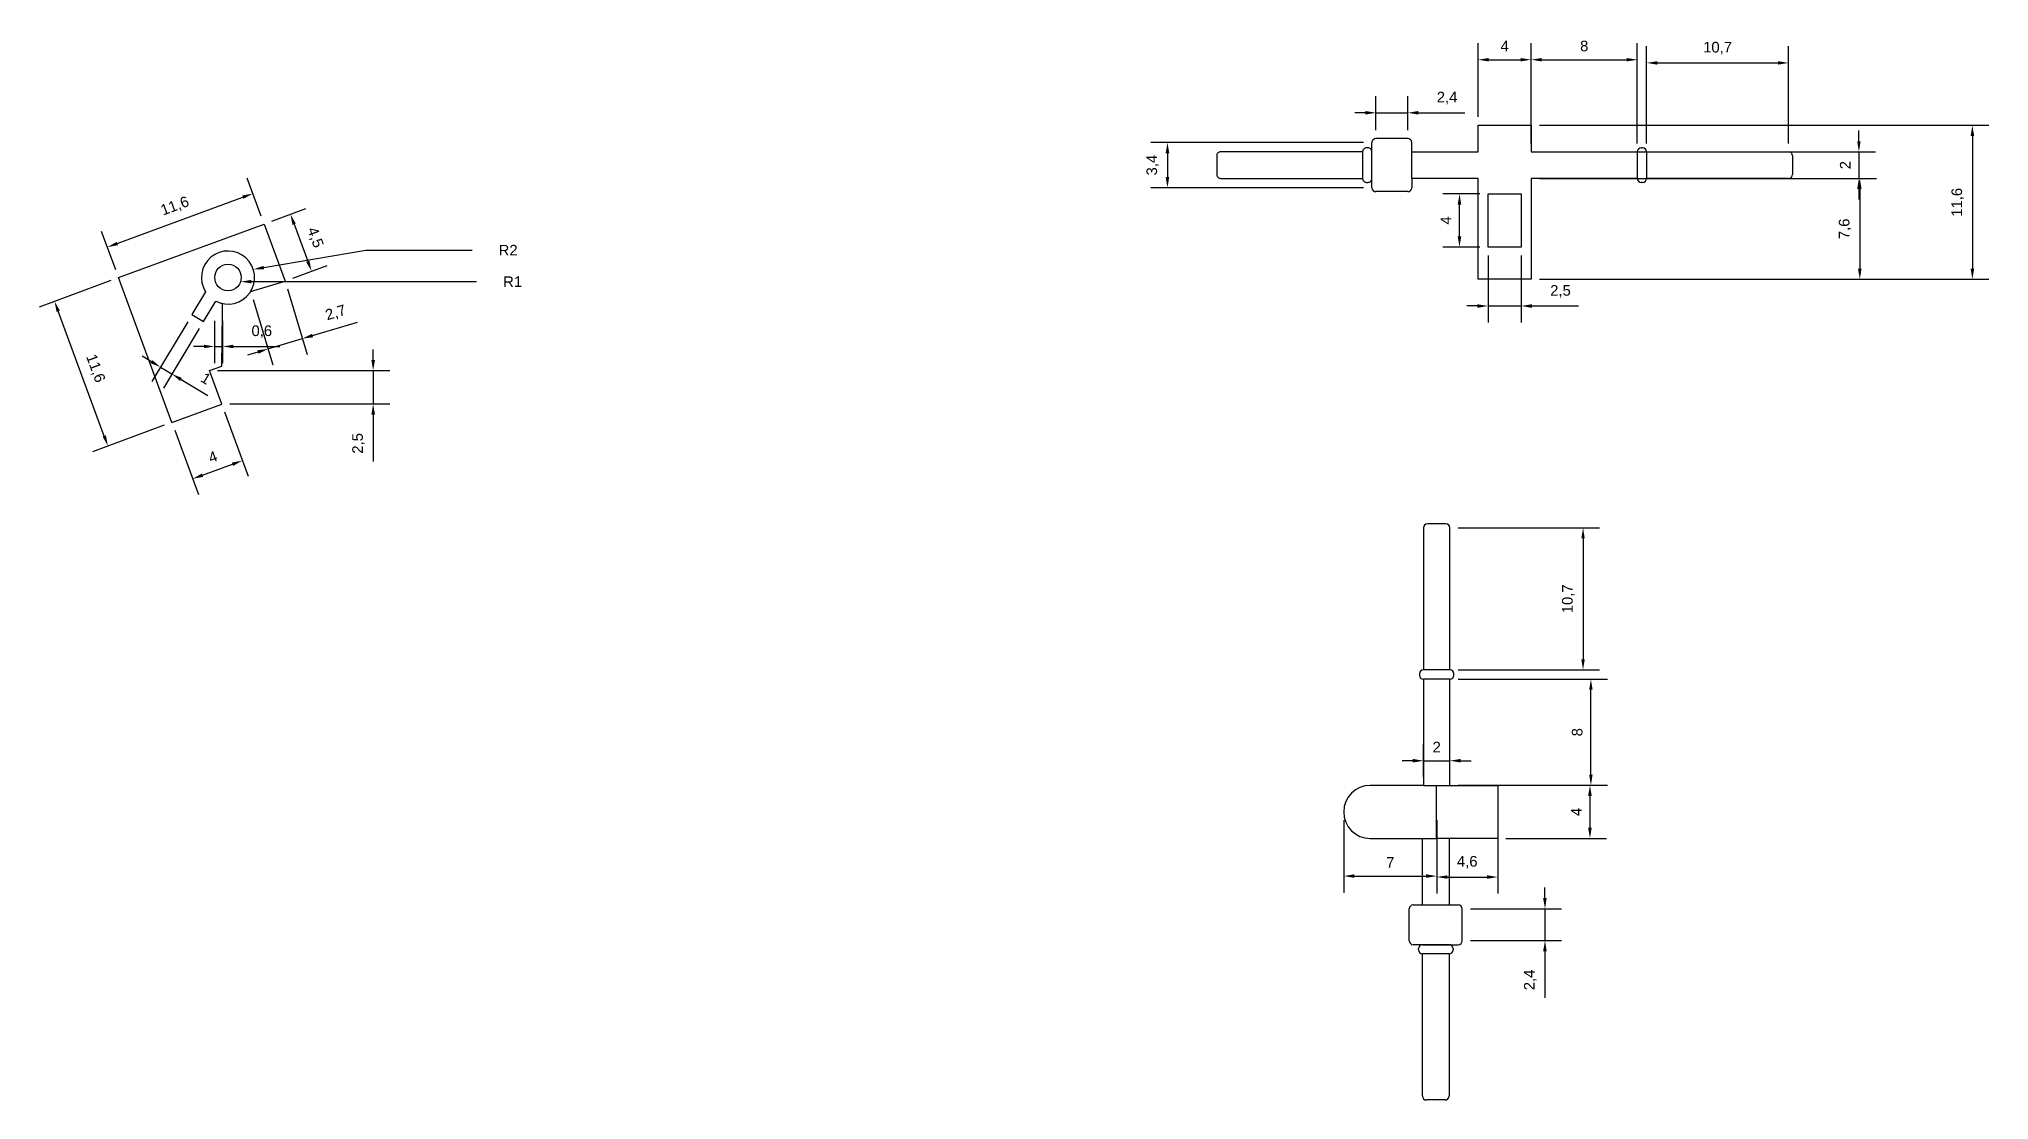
# Model space of a CAD drawing. Header units: centimetres. Extents: x 37 to 184, y 10 to 90.
import ezdxf
from ezdxf import colors
from ezdxf.entities.mleader import LeaderData, LeaderLine
from ezdxf.math import Vec2, Vec3

# ---------------------------------------------------------------- set-up
doc = ezdxf.new("R2010")
doc.units = ezdxf.units.CM
doc.header["$LTSCALE"] = 0.2
doc.layers.get('Defpoints').update_dxf_attribs({"color": 173})
doc.layers.add('Cotare', color=131, linetype='Continuous')
doc.layers.add('Ghidon 2D', color=254, linetype='Continuous')
doc.styles.get("Standard").update_dxf_attribs({"font": 'arial.ttf'})
doc.dimstyles.new('ISO-25', dxfattribs={"dimtxt": 0.8, "dimasz": 0.8, "dimexe": 1.25, "dimexo": 0.625, "dimtad": 1, "dimtxsty": 'Standard', "dimcen": 2.5, "dimadec": 0, "dimazin": 0, "dimtfac": 1, "dimtmove": 0, "dimatfit": 3, "dimfxl": 1, "dimarcsym": 0})

# ---------------------------------------------------------------- blocks, each defined once
blk = doc.blocks.new('*D2')
at = {"layer": 'Cotare', "color": 0, "lineweight": -2, "transparency": 16777216}
for p, q in [((53.88, 76.95), (52.82, 79.83)), ((43.04, 74.9), (52.5, 78.38)), ((42.92, 72.91), (41.86, 75.79))]:
    blk.add_line(p, q, dxfattribs=at)
at = {"layer": 'Cotare', "color": 0, "transparency": 16777216}
for points in [[(52.46, 78.51), (52.55, 78.26), (53.25, 78.66)], [(42.99, 75.02), (43.09, 74.77), (42.29, 74.62)]]:
    blk.add_solid(points, dxfattribs=at)
at = {"layer": 'Defpoints', "color": 0, "transparency": 16777216}
for p in [(53.25, 78.66), (54.1, 76.36), (43.14, 72.32)]:
    blk.add_point(p, dxfattribs=at)
at = {"layer": 'Cotare', "color": 0, "transparency": 16777216, "insert": (47.39, 77.68), "char_height": 0.8, "attachment_point": 5, "rotation": 20.2346}
blk.add_mtext('11,6', dxfattribs=at)
blk = doc.blocks.new('*D3')
at = {"layer": 'Cotare', "color": 0, "lineweight": -2, "transparency": 16777216}
for p, q in [((42.55, 72.11), (37.14, 70.11)), ((42.05, 60.39), (38.59, 69.79)), ((46.57, 61.21), (41.16, 59.21))]:
    blk.add_line(p, q, dxfattribs=at)
at = {"layer": 'Cotare', "color": 0, "transparency": 16777216}
for points in [[(38.71, 69.84), (38.46, 69.75), (38.31, 70.54)], [(42.18, 60.44), (41.93, 60.35), (42.33, 59.64)]]:
    blk.add_solid(points, dxfattribs=at)
at = {"layer": 'Defpoints', "color": 0, "transparency": 16777216}
for p in [(43.14, 72.32), (38.31, 70.54), (47.15, 61.42)]:
    blk.add_point(p, dxfattribs=at)
at = {"layer": 'Cotare', "color": 0, "transparency": 16777216, "insert": (41.36, 65.48), "char_height": 0.8, "attachment_point": 5, "rotation": 290.2346}
blk.add_mtext('11,6', dxfattribs=at)
blk = doc.blocks.new('*D4')
at = {"layer": 'Cotare', "color": 0, "lineweight": -2, "transparency": 16777216}
for p, q in [((62.32, 66.12), (62.32, 66.92)), ((50.6, 65.32), (63.57, 65.32)), ((62.32, 65.32), (62.32, 62.81)), ((51.53, 62.81), (63.57, 62.81)), ((62.32, 62.01), (62.32, 58.48))]:
    blk.add_line(p, q, dxfattribs=at)
at = {"layer": 'Cotare', "color": 0, "transparency": 16777216}
for points in [[(62.19, 66.12), (62.46, 66.12), (62.32, 65.32)], [(62.19, 62.01), (62.46, 62.01), (62.32, 62.81)]]:
    blk.add_solid(points, dxfattribs=at)
at = {"layer": 'Defpoints', "color": 0, "transparency": 16777216}
for p in [(49.98, 65.32), (50.91, 62.81), (62.32, 62.81)]:
    blk.add_point(p, dxfattribs=at)
at = {"layer": 'Cotare', "color": 0, "transparency": 16777216, "insert": (61.22, 59.84), "char_height": 0.8, "attachment_point": 5, "rotation": 90}
blk.add_mtext('2,5', dxfattribs=at)
blk = doc.blocks.new('*D6')
at = {"layer": 'Cotare', "color": 0, "lineweight": -2, "transparency": 16777216}
for p, q in [((54.68, 76.58), (57.26, 77.54)), ((56.36, 76.35), (57.4, 73.56)), ((56.28, 72.29), (58.85, 73.24))]:
    blk.add_line(p, q, dxfattribs=at)
at = {"layer": 'Cotare', "color": 0, "transparency": 16777216}
for points in [[(56.49, 76.4), (56.24, 76.3), (56.09, 77.1)], [(57.52, 73.6), (57.27, 73.51), (57.68, 72.81)]]:
    blk.add_solid(points, dxfattribs=at)
at = {"layer": 'Defpoints', "color": 0, "transparency": 16777216}
for p in [(54.1, 76.36), (55.69, 72.07), (57.68, 72.81)]:
    blk.add_point(p, dxfattribs=at)
at = {"layer": 'Cotare', "color": 0, "transparency": 16777216, "insert": (57.92, 75.34), "char_height": 0.8, "attachment_point": 5, "rotation": 290.3284}
blk.add_mtext('4,5', dxfattribs=at)
blk = doc.blocks.new('*D7')
at = {"layer": 'Cotare', "color": 0, "lineweight": -2, "transparency": 16777216}
for p, q in [((48.35, 69), (45.65, 64.51)), ((49.2, 68.49), (46.51, 64)), ((45.61, 65.99), (44.92, 66.4)), ((46.3, 65.58), (47.15, 65.07)), ((47.84, 64.66), (49.85, 63.45))]:
    blk.add_line(p, q, dxfattribs=at)
at = {"layer": 'Cotare', "color": 0, "transparency": 16777216}
for points in [[(45.68, 66.11), (45.54, 65.88), (46.3, 65.58)], [(47.91, 64.77), (47.77, 64.54), (47.15, 65.07)]]:
    blk.add_solid(points, dxfattribs=at)
at = {"layer": 'Defpoints', "color": 0, "transparency": 16777216}
for p in [(48.67, 69.54), (49.53, 69.03), (47.15, 65.07)]:
    blk.add_point(p, dxfattribs=at)
at = {"layer": 'Cotare', "color": 0, "transparency": 16777216, "insert": (49.72, 64.73), "char_height": 0.8, "attachment_point": 5, "rotation": 329.078}
blk.add_mtext('1', dxfattribs=at)
blk = doc.blocks.new('*D8')
at = {"layer": 'Cotare', "color": 0, "lineweight": -2, "transparency": 16777216}
for p, q in [((50.37, 69.06), (50.37, 65.89)), ((50.98, 69.06), (50.98, 65.89)), ((49.57, 67.14), (48.77, 67.14)), ((50.37, 67.14), (50.98, 67.14)), ((51.78, 67.14), (55.28, 67.14))]:
    blk.add_line(p, q, dxfattribs=at)
at = {"layer": 'Cotare', "color": 0, "transparency": 16777216}
for points in [[(49.57, 67.27), (49.57, 67.01), (50.37, 67.14)], [(51.78, 67.27), (51.78, 67.01), (50.98, 67.14)]]:
    blk.add_solid(points, dxfattribs=at)
at = {"layer": 'Defpoints', "color": 0, "transparency": 16777216}
for p in [(50.37, 69.68), (50.98, 69.68), (50.98, 67.14)]:
    blk.add_point(p, dxfattribs=at)
at = {"layer": 'Cotare', "color": 0, "transparency": 16777216, "insert": (53.93, 68.25), "char_height": 0.8, "width": 1.9236, "attachment_point": 5}
blk.add_mtext('0,6', dxfattribs=at)
blk = doc.blocks.new('*D9')
at = {"layer": 'Cotare', "color": 0, "lineweight": -2, "transparency": 16777216}
for p, q in [((53.27, 70.69), (54.75, 65.75)), ((55.87, 71.47), (57.35, 66.53)), ((54.39, 66.95), (56.99, 67.73)), ((57.76, 67.96), (61.13, 68.97)), ((53.63, 66.72), (52.86, 66.49))]:
    blk.add_line(p, q, dxfattribs=at)
at = {"layer": 'Cotare', "color": 0, "transparency": 16777216}
for points in [[(57.72, 68.09), (57.8, 67.83), (56.99, 67.73)], [(53.59, 66.85), (53.67, 66.59), (54.39, 66.95)]]:
    blk.add_solid(points, dxfattribs=at)
at = {"layer": 'Defpoints', "color": 0, "transparency": 16777216}
for p in [(55.69, 72.07), (53.09, 71.29), (56.99, 67.73)]:
    blk.add_point(p, dxfattribs=at)
at = {"layer": 'Cotare', "color": 0, "transparency": 16777216, "insert": (59.51, 69.64), "char_height": 0.8, "width": 1.9372, "attachment_point": 5, "rotation": 16.7163}
blk.add_mtext('2,7', dxfattribs=at)
blk = doc.blocks.new('*D10')
at = {"layer": 'Cotare', "color": 0, "lineweight": -2, "transparency": 16777216}
for p, q in [((51.12, 62.21), (52.9, 57.37)), ((47.37, 60.84), (49.15, 55.99)), ((49.47, 57.44), (51.72, 58.27))]:
    blk.add_line(p, q, dxfattribs=at)
at = {"layer": 'Cotare', "color": 0, "transparency": 16777216}
for points in [[(49.42, 57.57), (49.51, 57.32), (48.72, 57.17)], [(51.67, 58.39), (51.77, 58.14), (52.47, 58.54)]]:
    blk.add_solid(points, dxfattribs=at)
at = {"layer": 'Defpoints', "color": 0, "transparency": 16777216}
for p in [(50.91, 62.8), (47.15, 61.42), (52.47, 58.54)]:
    blk.add_point(p, dxfattribs=at)
at = {"layer": 'Cotare', "color": 0, "transparency": 16777216, "insert": (50.24, 58.82), "char_height": 0.8, "attachment_point": 5, "rotation": 20.1414}
blk.add_mtext('4', dxfattribs=at)
blk = doc.blocks.new('*D11')
at = {"layer": 'Cotare', "color": 0, "lineweight": -2, "transparency": 16777216}
for p, q in [((149.6, 82.43), (149.6, 89.99)), ((157.6, 82.43), (157.6, 89.99)), ((150.4, 88.74), (156.8, 88.74))]:
    blk.add_line(p, q, dxfattribs=at)
at = {"layer": 'Cotare', "color": 0, "transparency": 16777216}
for points in [[(150.4, 88.87), (150.4, 88.61), (149.6, 88.74)], [(156.8, 88.87), (156.8, 88.61), (157.6, 88.74)]]:
    blk.add_solid(points, dxfattribs=at)
at = {"layer": 'Defpoints', "color": 0, "transparency": 16777216}
for p in [(157.6, 88.74), (149.6, 81.8), (157.6, 81.8)]:
    blk.add_point(p, dxfattribs=at)
at = {"layer": 'Cotare', "color": 0, "transparency": 16777216, "insert": (153.6, 89.77), "char_height": 0.8, "attachment_point": 5}
blk.add_mtext('8', dxfattribs=at)
blk = doc.blocks.new('*D12')
at = {"layer": 'Cotare', "color": 0, "lineweight": -2, "transparency": 16777216}
for p, q in [((158.3, 82.43), (158.3, 89.75)), ((169, 82.43), (169, 89.75)), ((159.1, 88.5), (168.2, 88.5))]:
    blk.add_line(p, q, dxfattribs=at)
at = {"layer": 'Cotare', "color": 0, "transparency": 16777216}
for points in [[(159.1, 88.63), (159.1, 88.37), (158.3, 88.5)], [(168.2, 88.63), (168.2, 88.37), (169, 88.5)]]:
    blk.add_solid(points, dxfattribs=at)
at = {"layer": 'Defpoints', "color": 0, "transparency": 16777216}
for p in [(169, 88.5), (158.3, 81.8), (169, 81.8)]:
    blk.add_point(p, dxfattribs=at)
at = {"layer": 'Cotare', "color": 0, "transparency": 16777216, "insert": (163.65, 89.61), "char_height": 0.8, "attachment_point": 5}
blk.add_mtext('10,7', dxfattribs=at)
blk = doc.blocks.new('*D13')
at = {"layer": 'Cotare', "color": 0, "lineweight": -2, "transparency": 16777216}
for p, q in [((145.6, 84.43), (145.6, 89.99)), ((149.6, 84.43), (149.6, 89.99)), ((146.4, 88.74), (148.8, 88.74))]:
    blk.add_line(p, q, dxfattribs=at)
at = {"layer": 'Cotare', "color": 0, "transparency": 16777216}
for points in [[(146.4, 88.87), (146.4, 88.61), (145.6, 88.74)], [(148.8, 88.87), (148.8, 88.61), (149.6, 88.74)]]:
    blk.add_solid(points, dxfattribs=at)
at = {"layer": 'Defpoints', "color": 0, "transparency": 16777216}
for p in [(149.6, 88.74), (145.6, 83.8), (149.6, 83.8)]:
    blk.add_point(p, dxfattribs=at)
at = {"layer": 'Cotare', "color": 0, "transparency": 16777216, "insert": (147.6, 89.77), "char_height": 0.8, "attachment_point": 5}
blk.add_mtext('4', dxfattribs=at)
blk = doc.blocks.new('*D14')
at = {"layer": 'Cotare', "color": 0, "lineweight": -2, "ltscale": 0.2, "transparency": 16777216}
for p, q in [((145.72, 78.63), (142.95, 78.63)), ((144.2, 75.43), (144.2, 77.83)), ((145.72, 74.63), (142.95, 74.63))]:
    blk.add_line(p, q, dxfattribs=at)
at = {"layer": 'Cotare', "color": 0, "ltscale": 0.2, "transparency": 16777216}
for points in [[(144.06, 77.83), (144.33, 77.83), (144.2, 78.63)], [(144.06, 75.43), (144.33, 75.43), (144.2, 74.63)]]:
    blk.add_solid(points, dxfattribs=at)
at = {"layer": 'Defpoints', "color": 0, "ltscale": 0.2, "transparency": 16777216}
for p in [(144.2, 78.63), (146.35, 78.63), (146.35, 74.63)]:
    blk.add_point(p, dxfattribs=at)
at = {"layer": 'Cotare', "color": 0, "ltscale": 0.2, "transparency": 16777216, "insert": (143.17, 76.63), "char_height": 0.8, "attachment_point": 5, "rotation": 90}
blk.add_mtext('4', dxfattribs=at)
blk = doc.blocks.new('*D15')
at = {"layer": 'Cotare', "color": 0, "lineweight": -2, "ltscale": 0.2, "transparency": 16777216}
for p, q in [((146.35, 74), (146.35, 68.94)), ((148.85, 74), (148.85, 68.94)), ((145.55, 70.19), (144.75, 70.19)), ((146.35, 70.19), (148.85, 70.19)), ((149.65, 70.19), (153.17, 70.19))]:
    blk.add_line(p, q, dxfattribs=at)
at = {"layer": 'Cotare', "color": 0, "ltscale": 0.2, "transparency": 16777216}
for points in [[(145.55, 70.32), (145.55, 70.05), (146.35, 70.19)], [(149.65, 70.32), (149.65, 70.05), (148.85, 70.19)]]:
    blk.add_solid(points, dxfattribs=at)
at = {"layer": 'Defpoints', "color": 0, "ltscale": 0.2, "transparency": 16777216}
for p in [(146.35, 74.63), (148.85, 74.63), (148.85, 70.19)]:
    blk.add_point(p, dxfattribs=at)
at = {"layer": 'Cotare', "color": 0, "ltscale": 0.2, "transparency": 16777216, "insert": (151.81, 71.29), "char_height": 0.8, "attachment_point": 5}
blk.add_mtext('2,5', dxfattribs=at)
blk = doc.blocks.new('*D16')
at = {"layer": 'Cotare', "color": 0, "lineweight": -2, "ltscale": 0.2, "transparency": 16777216}
for p, q in [((137.9, 83.43), (137.9, 85.99)), ((140.3, 83.43), (140.3, 85.99)), ((137.1, 84.74), (136.3, 84.74)), ((137.9, 84.74), (140.3, 84.74)), ((141.1, 84.74), (144.61, 84.74))]:
    blk.add_line(p, q, dxfattribs=at)
at = {"layer": 'Cotare', "color": 0, "ltscale": 0.2, "transparency": 16777216}
for points in [[(137.1, 84.88), (137.1, 84.61), (137.9, 84.74)], [(141.1, 84.88), (141.1, 84.61), (140.3, 84.74)]]:
    blk.add_solid(points, dxfattribs=at)
at = {"layer": 'Defpoints', "color": 0, "ltscale": 0.2, "transparency": 16777216}
for p in [(140.3, 84.74), (137.9, 82.8), (140.3, 82.8)]:
    blk.add_point(p, dxfattribs=at)
at = {"layer": 'Cotare', "color": 0, "ltscale": 0.2, "transparency": 16777216, "insert": (143.26, 85.85), "char_height": 0.8, "attachment_point": 5}
blk.add_mtext('2,4', dxfattribs=at)
blk = doc.blocks.new('*D17')
at = {"layer": 'Cotare', "color": 0, "lineweight": -2, "ltscale": 0.2, "transparency": 16777216}
for p, q in [((136.97, 82.5), (120.94, 82.5)), ((122.19, 81.7), (122.19, 79.9)), ((136.97, 79.1), (120.94, 79.1))]:
    blk.add_line(p, q, dxfattribs=at)
at = {"layer": 'Cotare', "color": 0, "ltscale": 0.2, "transparency": 16777216}
for points in [[(122.05, 81.7), (122.32, 81.7), (122.19, 82.5)], [(122.05, 79.9), (122.32, 79.9), (122.19, 79.1)]]:
    blk.add_solid(points, dxfattribs=at)
at = {"layer": 'Defpoints', "color": 0, "ltscale": 0.2, "transparency": 16777216}
for p in [(137.6, 82.5), (122.19, 79.1), (137.6, 79.1)]:
    blk.add_point(p, dxfattribs=at)
at = {"layer": 'Cotare', "color": 0, "ltscale": 0.2, "transparency": 16777216, "insert": (121.08, 80.8), "char_height": 0.8, "attachment_point": 5, "rotation": 90}
blk.add_mtext('3,4', dxfattribs=at)
blk = doc.blocks.new('*D18')
at = {"layer": 'Cotare', "color": 0, "lineweight": -2, "ltscale": 0.2, "transparency": 16777216}
for p, q in [((150.22, 83.8), (184.1, 83.8)), ((182.85, 83), (182.85, 73)), ((150.22, 72.2), (184.1, 72.2))]:
    blk.add_line(p, q, dxfattribs=at)
at = {"layer": 'Cotare', "color": 0, "ltscale": 0.2, "transparency": 16777216}
for points in [[(182.72, 83), (182.99, 83), (182.85, 83.8)], [(182.72, 73), (182.99, 73), (182.85, 72.2)]]:
    blk.add_solid(points, dxfattribs=at)
at = {"layer": 'Defpoints', "color": 0, "ltscale": 0.2, "transparency": 16777216}
for p in [(149.6, 83.8), (149.6, 72.2), (182.85, 72.2)]:
    blk.add_point(p, dxfattribs=at)
at = {"layer": 'Cotare', "color": 0, "ltscale": 0.2, "transparency": 16777216, "insert": (181.75, 78), "char_height": 0.8, "attachment_point": 5, "rotation": 90}
blk.add_mtext('11,6', dxfattribs=at)
blk = doc.blocks.new('*D19')
at = {"layer": 'Cotare', "color": 0, "lineweight": -2, "ltscale": 0.2, "transparency": 16777216}
for p, q in [((150.22, 79.8), (175.62, 79.8)), ((174.37, 79), (174.37, 73)), ((150.22, 72.2), (175.62, 72.2))]:
    blk.add_line(p, q, dxfattribs=at)
at = {"layer": 'Cotare', "color": 0, "ltscale": 0.2, "transparency": 16777216}
for points in [[(174.23, 79), (174.5, 79), (174.37, 79.8)], [(174.23, 73), (174.5, 73), (174.37, 72.2)]]:
    blk.add_solid(points, dxfattribs=at)
at = {"layer": 'Defpoints', "color": 0, "ltscale": 0.2, "transparency": 16777216}
for p in [(149.6, 79.8), (149.6, 72.2), (174.37, 72.2)]:
    blk.add_point(p, dxfattribs=at)
at = {"layer": 'Cotare', "color": 0, "ltscale": 0.2, "transparency": 16777216, "insert": (173.26, 76), "char_height": 0.8, "attachment_point": 5, "rotation": 90}
blk.add_mtext('7,6', dxfattribs=at)
blk = doc.blocks.new('*D20')
at = {"layer": 'Cotare', "color": 0, "lineweight": -2, "ltscale": 0.2, "transparency": 16777216}
for p, q in [((174.3, 82.6), (174.3, 83.4)), ((150.22, 81.8), (175.55, 81.8)), ((174.3, 81.8), (174.3, 79.8)), ((150.22, 79.8), (175.55, 79.8)), ((174.3, 79), (174.3, 78.2))]:
    blk.add_line(p, q, dxfattribs=at)
at = {"layer": 'Cotare', "color": 0, "ltscale": 0.2, "transparency": 16777216}
for points in [[(174.17, 82.6), (174.43, 82.6), (174.3, 81.8)], [(174.17, 79), (174.43, 79), (174.3, 79.8)]]:
    blk.add_solid(points, dxfattribs=at)
at = {"layer": 'Defpoints', "color": 0, "ltscale": 0.2, "transparency": 16777216}
for p in [(149.6, 81.8), (149.6, 79.8), (174.3, 79.8)]:
    blk.add_point(p, dxfattribs=at)
at = {"layer": 'Cotare', "color": 0, "ltscale": 0.2, "transparency": 16777216, "insert": (173.27, 80.8), "char_height": 0.8, "attachment_point": 5, "rotation": 90}
blk.add_mtext('2', dxfattribs=at)
blk = doc.blocks.new('*D21')
at = {"layer": 'Cotare', "color": 0, "lineweight": -2, "ltscale": 0.2, "transparency": 16777216}
for p, q in [((144.1, 53.48), (154.76, 53.48)), ((153.51, 52.68), (153.51, 43.58)), ((144.1, 42.78), (154.76, 42.78))]:
    blk.add_line(p, q, dxfattribs=at)
at = {"layer": 'Cotare', "color": 0, "ltscale": 0.2, "transparency": 16777216}
for points in [[(153.38, 52.68), (153.64, 52.68), (153.51, 53.48)], [(153.38, 43.58), (153.64, 43.58), (153.51, 42.78)]]:
    blk.add_solid(points, dxfattribs=at)
at = {"layer": 'Defpoints', "color": 0, "ltscale": 0.2, "transparency": 16777216}
for p in [(143.48, 53.48), (143.48, 42.78), (153.51, 42.78)]:
    blk.add_point(p, dxfattribs=at)
at = {"layer": 'Cotare', "color": 0, "ltscale": 0.2, "transparency": 16777216, "insert": (152.4, 48.13), "char_height": 0.8, "attachment_point": 5, "rotation": 90}
blk.add_mtext('10,7', dxfattribs=at)
blk = doc.blocks.new('*D22')
at = {"layer": 'Cotare', "color": 0, "lineweight": -2, "ltscale": 0.2, "transparency": 16777216}
for p, q in [((144.1, 42.08), (155.35, 42.08)), ((154.1, 34.88), (154.1, 41.28)), ((144.1, 34.08), (155.35, 34.08))]:
    blk.add_line(p, q, dxfattribs=at)
at = {"layer": 'Cotare', "color": 0, "ltscale": 0.2, "transparency": 16777216}
for points in [[(153.97, 41.28), (154.23, 41.28), (154.1, 42.08)], [(153.97, 34.88), (154.23, 34.88), (154.1, 34.08)]]:
    blk.add_solid(points, dxfattribs=at)
at = {"layer": 'Defpoints', "color": 0, "ltscale": 0.2, "transparency": 16777216}
for p in [(143.48, 42.08), (154.1, 42.08), (143.48, 34.08)]:
    blk.add_point(p, dxfattribs=at)
at = {"layer": 'Cotare', "color": 0, "ltscale": 0.2, "transparency": 16777216, "insert": (153.07, 38.08), "char_height": 0.8, "attachment_point": 5, "rotation": 90}
blk.add_mtext('8', dxfattribs=at)
blk = doc.blocks.new('*D23')
at = {"layer": 'Cotare', "color": 0, "lineweight": -2, "ltscale": 0.2, "transparency": 16777216}
for p, q in [((141.48, 34.7), (141.48, 37.18)), ((143.48, 34.7), (143.48, 37.18)), ((140.68, 35.93), (139.88, 35.93)), ((141.48, 35.93), (143.48, 35.93)), ((144.28, 35.93), (145.08, 35.93))]:
    blk.add_line(p, q, dxfattribs=at)
at = {"layer": 'Cotare', "color": 0, "ltscale": 0.2, "transparency": 16777216}
for points in [[(140.68, 36.07), (140.68, 35.8), (141.48, 35.93)], [(144.28, 36.07), (144.28, 35.8), (143.48, 35.93)]]:
    blk.add_solid(points, dxfattribs=at)
at = {"layer": 'Defpoints', "color": 0, "ltscale": 0.2, "transparency": 16777216}
for p in [(143.48, 35.93), (141.48, 34.08), (143.48, 34.08)]:
    blk.add_point(p, dxfattribs=at)
at = {"layer": 'Cotare', "color": 0, "ltscale": 0.2, "transparency": 16777216, "insert": (142.48, 36.96), "char_height": 0.8, "attachment_point": 5}
blk.add_mtext('2', dxfattribs=at)
blk = doc.blocks.new('*D24')
at = {"layer": 'Cotare', "color": 0, "lineweight": -2, "ltscale": 0.2, "transparency": 16777216}
for p, q in [((150.64, 25.58), (150.64, 26.38)), ((145.03, 24.78), (151.89, 24.78)), ((150.64, 24.78), (150.64, 22.38)), ((145.03, 22.38), (151.89, 22.38)), ((150.64, 21.58), (150.64, 18.06))]:
    blk.add_line(p, q, dxfattribs=at)
at = {"layer": 'Cotare', "color": 0, "ltscale": 0.2, "transparency": 16777216}
for points in [[(150.5, 25.58), (150.77, 25.58), (150.64, 24.78)], [(150.5, 21.58), (150.77, 21.58), (150.64, 22.38)]]:
    blk.add_solid(points, dxfattribs=at)
at = {"layer": 'Defpoints', "color": 0, "ltscale": 0.2, "transparency": 16777216}
for p in [(144.41, 24.78), (144.41, 22.38), (150.64, 22.38)]:
    blk.add_point(p, dxfattribs=at)
at = {"layer": 'Cotare', "color": 0, "ltscale": 0.2, "transparency": 16777216, "insert": (149.53, 19.42), "char_height": 0.8, "attachment_point": 5, "rotation": 90}
blk.add_mtext('2,4', dxfattribs=at)
blk = doc.blocks.new('*D25')
at = {"layer": 'Cotare', "color": 0, "lineweight": -2, "ltscale": 0.2, "transparency": 16777216}
for p, q in [((147.7, 34.08), (155.28, 34.08)), ((154.03, 33.28), (154.03, 30.88)), ((147.7, 30.08), (155.28, 30.08))]:
    blk.add_line(p, q, dxfattribs=at)
at = {"layer": 'Cotare', "color": 0, "ltscale": 0.2, "transparency": 16777216}
for points in [[(153.89, 33.28), (154.16, 33.28), (154.03, 34.08)], [(153.89, 30.88), (154.16, 30.88), (154.03, 30.08)]]:
    blk.add_solid(points, dxfattribs=at)
at = {"layer": 'Defpoints', "color": 0, "ltscale": 0.2, "transparency": 16777216}
for p in [(147.08, 34.08), (147.08, 30.08), (154.03, 30.08)]:
    blk.add_point(p, dxfattribs=at)
at = {"layer": 'Cotare', "color": 0, "ltscale": 0.2, "transparency": 16777216, "insert": (153, 32.08), "char_height": 0.8, "attachment_point": 5, "rotation": 90}
blk.add_mtext('4', dxfattribs=at)
blk = doc.blocks.new('*D26')
at = {"layer": 'Cotare', "color": 0, "lineweight": -2, "ltscale": 0.2, "transparency": 16777216}
for p, q in [((135.48, 31.45), (135.48, 25.99)), ((142.48, 31.45), (142.48, 25.99)), ((136.28, 27.24), (141.68, 27.24))]:
    blk.add_line(p, q, dxfattribs=at)
at = {"layer": 'Cotare', "color": 0, "ltscale": 0.2, "transparency": 16777216}
for points in [[(136.28, 27.38), (136.28, 27.11), (135.48, 27.24)], [(141.68, 27.38), (141.68, 27.11), (142.48, 27.24)]]:
    blk.add_solid(points, dxfattribs=at)
at = {"layer": 'Defpoints', "color": 0, "ltscale": 0.2, "transparency": 16777216}
for p in [(135.48, 32.08), (142.48, 32.08), (142.48, 27.24)]:
    blk.add_point(p, dxfattribs=at)
at = {"layer": 'Cotare', "color": 0, "ltscale": 0.2, "transparency": 16777216, "insert": (138.98, 28.27), "char_height": 0.8, "attachment_point": 5}
blk.add_mtext('7', dxfattribs=at)
blk = doc.blocks.new('*D27')
at = {"layer": 'Cotare', "color": 0, "lineweight": -2, "ltscale": 0.2, "transparency": 16777216}
for p, q in [((142.48, 31.45), (142.48, 25.92)), ((147.08, 31.45), (147.08, 25.92)), ((143.28, 27.17), (146.28, 27.17))]:
    blk.add_line(p, q, dxfattribs=at)
at = {"layer": 'Cotare', "color": 0, "ltscale": 0.2, "transparency": 16777216}
for points in [[(143.28, 27.3), (143.28, 27.04), (142.48, 27.17)], [(146.28, 27.3), (146.28, 27.04), (147.08, 27.17)]]:
    blk.add_solid(points, dxfattribs=at)
at = {"layer": 'Defpoints', "color": 0, "ltscale": 0.2, "transparency": 16777216}
for p in [(142.48, 32.08), (147.08, 32.08), (147.08, 27.17)]:
    blk.add_point(p, dxfattribs=at)
at = {"layer": 'Cotare', "color": 0, "ltscale": 0.2, "transparency": 16777216, "insert": (144.78, 28.28), "char_height": 0.8, "attachment_point": 5}
blk.add_mtext('4,6', dxfattribs=at)

msp = doc.modelspace()

# ---------------------------------------------------------------- linework, layer by layer
at = {"layer": 'Ghidon 2D'}
for p, q in [((145.597, 83.802), (149.597, 83.802)), ((145.597, 81.802), (145.597, 83.802)), ((149.597, 83.802), (149.597, 81.802)), ((137.597, 79.102), (137.597, 82.502)), ((140.297, 82.802), (137.897, 82.802)), ((140.597, 81.802), (140.597, 82.502)), ((140.597, 79.802), (140.597, 81.802)), ((140.597, 81.802), (145.597, 81.802)), ((140.597, 81.802), (145.597, 81.802)), ((149.597, 81.802), (157.597, 81.802)), ((157.597, 81.802), (157.597, 79.802)), ((157.597, 81.802), (157.597, 81.802)), ((157.897, 82.102), (157.997, 82.102)), ((158.297, 81.802), (158.297, 79.802)), ((158.297, 81.802), (168.997, 81.802)), ((169.297, 81.502), (169.297, 80.102)), ((145.597, 79.802), (140.597, 79.802)), ((140.597, 79.802), (140.597, 79.102)), ((145.597, 72.202), (145.597, 79.802)), ((149.597, 79.802), (149.597, 72.202)), ((157.597, 79.802), (149.597, 79.802)), ((157.597, 79.802), (157.597, 79.802)), ((157.997, 79.502), (157.897, 79.502)), ((168.997, 79.802), (158.297, 79.802)), ((140.297, 78.802), (137.897, 78.802)), ((43.136, 72.323), (54.099, 76.364)), ((54.099, 76.364), (55.689, 72.071)), ((47.154, 61.423), (43.136, 72.323)), ((53.09, 71.291), (55.689, 72.071)), ((149.597, 72.202), (145.597, 72.202)), ((49.695, 71.257), (48.667, 69.541)), ((49.525, 69.027), (50.459, 70.557)), ((50.459, 70.557), (50.977, 70.357)), ((48.667, 69.541), (49.525, 69.027)), ((50.919, 65.666), (50.977, 69.68)), ((49.979, 65.324), (50.919, 65.666)), ((50.909, 62.8), (49.979, 65.324)), ((47.154, 61.423), (50.909, 62.8)), ((141.476, 53.476), (141.476, 42.776)), ((143.176, 53.776), (141.776, 53.776)), ((143.476, 42.776), (143.476, 53.476)), ((143.476, 42.776), (141.476, 42.776)), ((141.176, 42.476), (141.176, 42.376)), ((143.476, 42.076), (141.476, 42.076)), ((141.476, 42.076), (141.476, 34.076)), ((141.476, 42.076), (141.476, 42.076)), ((143.476, 34.076), (143.476, 42.076)), ((143.476, 42.076), (143.476, 42.076)), ((143.776, 42.376), (143.776, 42.476)), ((141.408, 25.076), (141.408, 30.076)), ((143.408, 30.076), (143.408, 25.076)), ((140.708, 25.076), (144.108, 25.076)), ((140.408, 22.376), (140.408, 24.776)), ((144.408, 22.376), (144.408, 24.776)), ((141.408, 22.076), (140.708, 22.076)), ((143.408, 22.076), (141.408, 22.076)), ((141.408, 22.076), (141.408, 22.076)), ((141.408, 22.076), (143.408, 22.076)), ((143.408, 22.076), (143.408, 22.076)), ((143.408, 22.076), (144.108, 22.076)), ((141.108, 21.676), (141.108, 21.776)), ((143.408, 21.376), (141.408, 21.376)), ((141.408, 10.676), (141.408, 21.376)), ((143.408, 21.376), (143.408, 10.676)), ((143.708, 21.776), (143.708, 21.676)), ((143.108, 10.376), (141.708, 10.376))]:
    msp.add_line(p, q, dxfattribs=at)
at = {"layer": 'Ghidon 2D', "ltscale": 0.2}
for p, q in [((50.977, 69.68), (50.977, 70.357)), ((141.476, 34.076), (137.476, 34.076)), ((141.476, 34.076), (143.476, 34.076)), ((142.476, 30.076), (142.476, 34.076)), ((143.476, 34.076), (147.076, 34.076)), ((147.076, 34.076), (147.076, 30.076)), ((137.476, 30.076), (141.408, 30.076)), ((141.408, 30.076), (142.476, 30.076)), ((147.076, 30.076), (142.476, 30.076))]:
    msp.add_line(p, q, dxfattribs=at)
at = {"layer": 'Ghidon 2D'}
msp.add_lwpolyline([(136.897, 81.802), (126.197, 81.802, 0.4142136), (125.897, 81.502), (125.897, 80.102, 0.4142136), (126.197, 79.802), (136.897, 79.802, 0.4142136), (137.197, 79.502), (137.297, 79.502, 0.4142136), (137.597, 79.802), (137.597, 79.802), (137.597, 81.802), (137.597, 81.802, 0.4142136), (137.297, 82.102), (137.197, 82.102, 0.4142136), (136.897, 81.802), (136.897, 79.802)], format="xyb", dxfattribs=at)
msp.add_lwpolyline([(146.347, 78.626), (148.847, 78.626), (148.847, 74.626), (146.347, 74.626)], close=True, dxfattribs=at)
at = {"layer": 'Ghidon 2D', "ltscale": 0.2}
msp.add_circle((51.382, 72.331), 1, dxfattribs=at)
at = {"layer": 'Ghidon 2D'}
for centre, start, end in [((137.897, 82.502), 90, 180), ((140.297, 82.502), 0, 90), ((157.897, 81.802), 90, 180), ((157.997, 81.802), 0, 90), ((168.997, 81.502), 0, 90), ((157.897, 79.802), 180, 270), ((157.997, 79.802), 270, 0), ((168.997, 80.102), 270, 0), ((137.897, 79.102), 180, 270), ((140.297, 79.102), 270, 0), ((141.776, 53.476), 90, 180), ((143.176, 53.476), 0, 90), ((141.476, 42.476), 90, 180), ((143.476, 42.476), 0, 90), ((141.476, 42.376), 180, 270), ((143.476, 42.376), 270, 0), ((140.708, 24.776), 90, 180), ((144.108, 24.776), 0, 90), ((140.708, 22.376), 180, 270), ((141.408, 21.776), 90, 180), ((143.408, 21.776), 0, 90), ((144.108, 22.376), 270, 0), ((141.408, 21.676), 180, 270), ((143.408, 21.676), 270, 0), ((141.708, 10.676), 180, 270), ((143.108, 10.676), 270, 0)]:
    msp.add_arc(centre, 0.3, start, end, dxfattribs=at)
at = {"layer": 'Ghidon 2D', "ltscale": 0.2}
for centre, start, end in [((51.382, 72.331), 242.52318, 212.49902), ((137.476, 32.076), 90, 270)]:
    msp.add_arc(centre, 2, start, end, dxfattribs=at)

# ---------------------------------------------------------------- dimensions: what is measured, and where the dimension line sits
at = {"layer": 'Cotare'}
for base, p1, p2, picture, middle in [((149.597, 88.742), (145.597, 83.802), (149.597, 83.802), '*D13', (147.597, 89.767)), ((157.597, 88.742), (149.597, 81.802), (157.597, 81.802), '*D11', (153.597, 89.775)), ((168.997, 88.502), (158.297, 81.802), (168.997, 81.802), '*D12', (163.647, 89.607))]:
    dim = msp.add_linear_dim(base=base, p1=p1, p2=p2, dimstyle='ISO-25', dxfattribs=at)
    dim.commit()
    dim.dimension.update_dxf_attribs({"geometry": picture, "text_midpoint": middle})
at = {"layer": 'Cotare', "ltscale": 0.2}
for base, p1, p2, picture, middle in [((140.297, 84.743), (137.897, 82.802), (140.297, 82.802), '*D16', (143.256, 85.849)), ((148.847, 70.188), (146.347, 74.626), (148.847, 74.626), '*D15', (151.81, 71.294)), ((143.476, 35.935), (141.476, 34.076), (143.476, 34.076), '*D23', (142.476, 36.961)), ((142.476, 27.245), (135.476, 32.076), (142.476, 32.076), '*D26', (138.976, 28.27)), ((147.076, 27.171), (142.476, 32.076), (147.076, 32.076), '*D27', (144.776, 28.277))]:
    dim = msp.add_linear_dim(base=base, p1=p1, p2=p2, dimstyle='ISO-25', dxfattribs=at)
    dim.commit()
    dim.dimension.update_dxf_attribs({"geometry": picture, "text_midpoint": middle})
for base, p1, p2, picture, middle in [((182.854, 72.202), (149.597, 83.802), (149.597, 72.202), '*D18', (181.749, 78.002)), ((122.186, 79.102), (137.597, 82.502), (137.597, 79.102), '*D17', (121.08, 80.802)), ((174.299, 79.802), (149.597, 81.802), (149.597, 79.802), '*D20', (173.272, 80.802)), ((174.365, 72.202), (149.597, 79.802), (149.597, 72.202), '*D19', (173.259, 76.002)), ((144.196, 78.626), (146.347, 74.626), (146.347, 78.626), '*D14', (143.171, 76.626)), ((153.51, 42.776), (143.476, 53.476), (143.476, 42.776), '*D21', (152.405, 48.126)), ((154.1, 42.076), (143.476, 34.076), (143.476, 42.076), '*D22', (153.067, 38.076)), ((154.026, 30.076), (147.076, 34.076), (147.076, 30.076), '*D25', (153.001, 32.076)), ((150.636, 22.376), (144.408, 24.776), (144.408, 22.376), '*D24', (149.53, 19.418))]:
    dim = msp.add_linear_dim(base=base, p1=p1, p2=p2, angle=90, dimstyle='ISO-25', dxfattribs=at)
    dim.commit()
    dim.dimension.update_dxf_attribs({"geometry": picture, "text_midpoint": middle})
at = {"layer": 'Cotare'}
for p1, p2, distance, text, picture, middle in [((43.136, 72.323), (54.099, 76.364), 2.448, '11,6', '*D2', (47.388, 77.678)), ((54.099, 76.364), (55.689, 72.071), 2.121, '4,5', '*D6', (57.918, 75.338)), ((47.154, 61.423), (43.136, 72.323), 5.143, '11,6', '*D3', (41.357, 65.477)), ((53.09, 71.291), (55.689, 72.071), -4.535, '2,7', '*D9', (59.51, 69.639))]:
    dim = msp.add_aligned_dim(p1=p1, p2=p2, distance=distance, text=text, dimstyle='ISO-25', dxfattribs=at)
    dim.commit()
    dim.dimension.update_dxf_attribs({"geometry": picture, "text_midpoint": middle})
for p1, p2, distance, picture, middle in [((48.667, 69.541), (49.525, 69.027), -4.614, '*D7', (49.717, 64.73)), ((47.154, 61.423), (50.909, 62.8), -4.534, '*D10', (50.24, 58.817))]:
    dim = msp.add_aligned_dim(p1=p1, p2=p2, distance=distance, dimstyle='ISO-25', dxfattribs=at)
    dim.commit()
    dim.dimension.update_dxf_attribs({"geometry": picture, "text_midpoint": middle})
dim = msp.add_linear_dim(base=(50.977, 67.14), p1=(50.369, 69.68), p2=(50.977, 69.68), text='0,6', dimstyle='ISO-25', dxfattribs=at)
dim.commit()
dim.dimension.update_dxf_attribs({"geometry": '*D8', "text_midpoint": (53.93, 68.246)})
dim = msp.add_linear_dim(base=(62.323, 62.806), p1=(49.979, 65.324), p2=(50.907, 62.806), angle=90, text='2,5', dimstyle='ISO-25', dxfattribs=at)
dim.commit()
dim.dimension.update_dxf_attribs({"geometry": '*D4', "text_midpoint": (61.218, 59.843)})

# ---------------------------------------------------------------- leaders
ml = msp.add_multileader_mtext('Standard', dxfattribs=at)
ml.set_content('R2', color=256)
ml.set_leader_properties()
ml.build(insert=Vec2(0, 0))
ml.multileader.update_dxf_attribs({"arrow_head_size": 0.8})
ctx = ml.context
ctx.base_point, ctx.char_height, ctx.arrow_head_size, ctx.plane_origin = Vec3(69.781, 74.394), 0.8, 0.8, Vec3(53.285, 72.945)
notes = []
notes.append((ctx, [(0, (1, 1, 0), (61.781, 74.394), (1, 0), 8, [(0, [(53.285, 72.945)], 0, [])])]))
ctx.mtext.insert, ctx.mtext.flow_direction = Vec3(71.781, 74.794), 5
at = {"layer": 'Cotare', "ltscale": 0.2}
ml = msp.add_multileader_mtext('Standard', dxfattribs=at)
ml.set_content('{\\fArial|b0|i0|c238|p34;R1}', color=256)
ml.set_leader_properties()
ml.build(insert=Vec2(0, 0))
ml.multileader.update_dxf_attribs({"arrow_head_size": 0.8})
ctx = ml.context
ctx.base_point, ctx.char_height, ctx.arrow_head_size, ctx.plane_origin = Vec3(70.12, 72.021), 0.8, 0.8, Vec3(52.333, 72.021)
notes.append((ctx, [(0, (1, 1, 0), (62.12, 72.021), (1, 0), 8, [(0, [(52.333, 72.021)], 0, [])])]))
ctx.mtext.insert, ctx.mtext.flow_direction = Vec3(72.12, 72.421), 5
for ctx, leaders in notes:
    for number, flags, end, landing, length, lines in leaders:
        leader = LeaderData()
        leader.index, (leader.has_last_leader_line, leader.has_dogleg_vector, leader.attachment_direction) = number, flags
        leader.last_leader_point, leader.dogleg_vector, leader.dogleg_length = Vec3(end), Vec3(landing), length
        for number, points, colour, breaks in lines:
            line = LeaderLine()
            line.index, line.vertices, line.color, line.breaks = number, Vec3.list(points), colors.encode_raw_color(colour), breaks
            leader.lines.append(line)
        ctx.leaders.append(leader)

doc.saveas('drawing.dxf')
